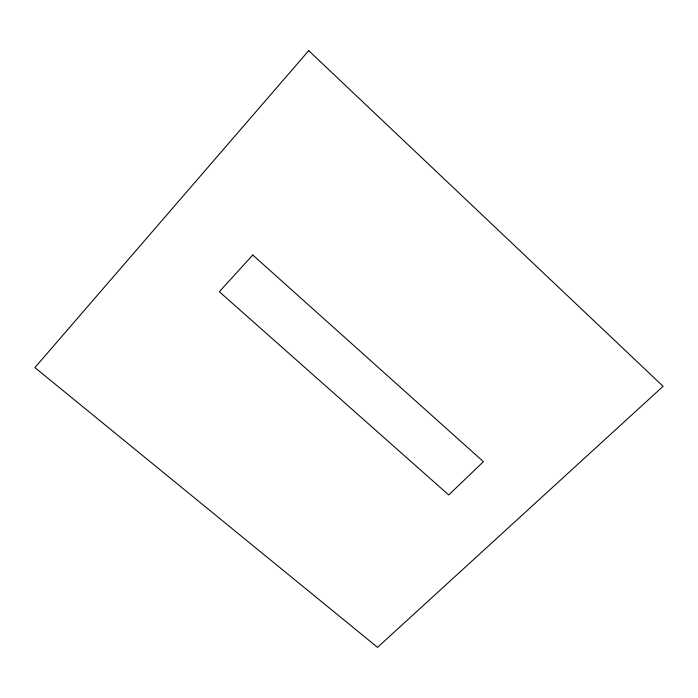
<?xml version="1.0" encoding="UTF-8"?>
<svg xmlns="http://www.w3.org/2000/svg" width="698" height="698" viewBox="0 0 698 698"><rect width="100%" height="100%" fill="white"/><g stroke="black" fill="none" stroke-linecap="round" stroke-linejoin="round"><path stroke-width="1.05" d="M308.725 50.649L34.9 367.593L377.548 647.351L663.1 386.308L308.725 50.649M252.755 254.997L219.338 291.72L448.718 494.969L483.426 461.675L252.755 254.997"/></g></svg>
